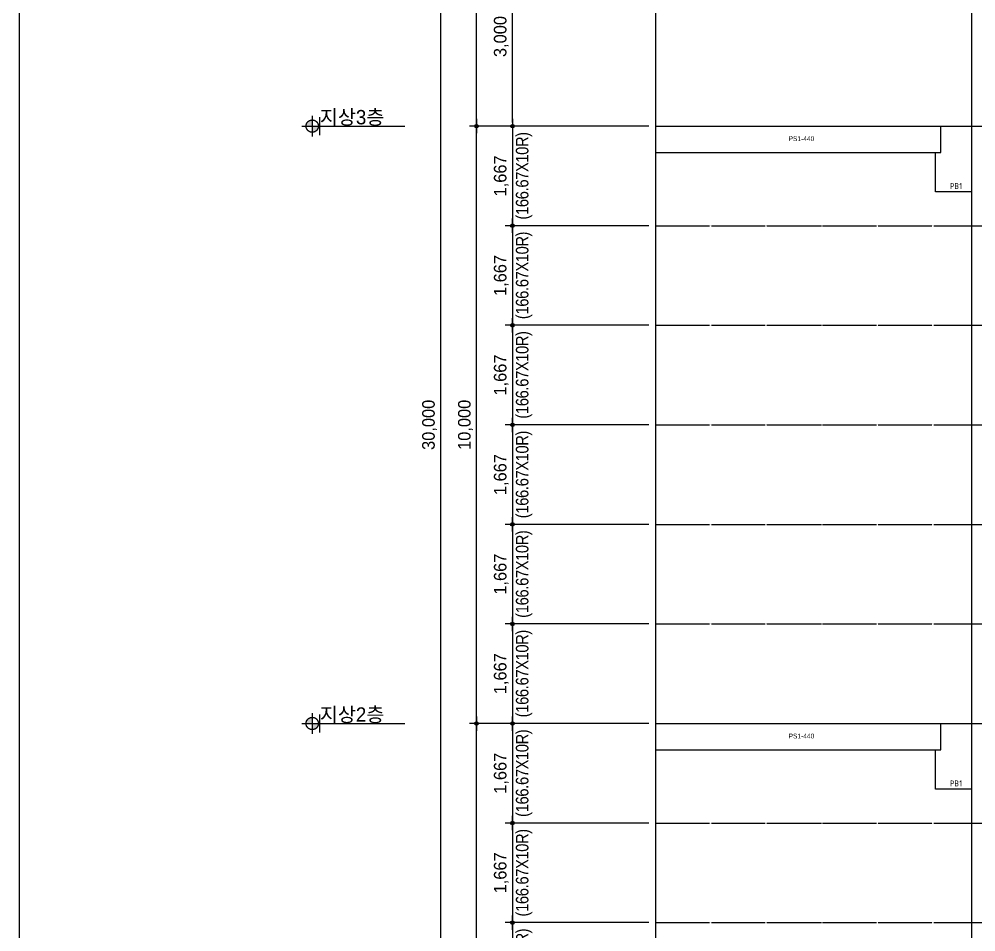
# Model space of a CAD drawing. Header units: millimetres. Extents: x 11948722 to 13111668, y -10771712 to -10232988.
# Drawn here: x 12540016 to 12556026, y -10485192 to -10469912 of the extents above; entities that cross this region are included whole.
import ezdxf
from ezdxf.enums import TextEntityAlignment as Align

# ---------------------------------------------------------------- set-up
doc = ezdxf.new("R2010")
doc.units = ezdxf.units.MM
doc.header["$LTSCALE"] = 150
doc.header["$MEASUREMENT"] = 0
doc.linetypes.add('CEN', pattern=[6.2, 6, -0.1, 0, -0.1])
doc.linetypes.add('Xref-계단단면도$0$CEN', pattern=[62, 60, -1, 0, -1])
doc.layers.get('0').update_dxf_attribs({"linetype": 'CONTINUOUS'})
doc.layers.get('Defpoints').update_dxf_attribs({"color": 117, "linetype": 'CONTINUOUS'})
for name, color, linetype in [('A-중심선', 10, 'CEN'), ('CON-C', 2, 'CONTINUOUS'), ('Xref-계단단면도$0$3 dim0', 7, 'CONTINUOUS'), ('Xref-계단단면도$0$A-TXT-3.0', 3, 'CONTINUOUS'), ('Xref-계단단면도$0$SYM', 7, 'CONTINUOUS'), ('Xref-계단단면도$0$SYM-1', 7, 'CONTINUOUS')]:
    doc.layers.add(name, color=color, linetype=linetype)
doc.styles.get("Standard").update_dxf_attribs({"font": 'NanumGothic.ttf'})
doc.styles.add('Xref-계단단면도$0$나눔고딕 Se', font='')
doc.styles.add('Xref-계단단면도$0$돋움', font='')
doc.styles.get('Xref-계단단면도$0$나눔고딕 Se').set_extended_font_data('Dotum')
doc.styles.get('Xref-계단단면도$0$돋움').set_extended_font_data('Dotum')
doc.dimstyles.new('Xref-계단단면도$0$A1-100', dxfattribs={"dimtxt": 3, "dimasz": 1, "dimexe": 2, "dimexo": 2, "dimgap": 1, "dimtad": 1, "dimdec": 0, "dimzin": 12, "dimdsep": 46, "dimlunit": 6, "dimtxsty": 'Xref-계단단면도$0$나눔고딕 Se', "dimblk1": 'Xref-계단단면도$0$DIMDOT', "dimblk2": 'Xref-계단단면도$0$DIMDOT', "dimsah": 1, "dimcen": -1, "dimdle": 2, "dimclrd": 256, "dimclre": 256, "dimclrt": 3, "dimadec": 0, "dimazin": 0, "dimtfac": 1, "dimtdec": 0, "dimtix": 1, "dimtmove": 2, "dimatfit": 3, "dimldrblk": 'Xref-계단단면도$0$DIMDOT', "dimfxl": 1, "dimtvp": 1, "dimtolj": 1, "dimtzin": 12, "dimlwd": -1, "dimlwe": -1, "dimarcsym": 0})

# ---------------------------------------------------------------- blocks, each defined once
blk = doc.blocks.new('Xref-계단단면도$0$DIMDOT')
at = {"color": 0}
blk.add_line((-2, 0), (2, 0), dxfattribs=at)
for radius in [0.5, 0.25]:
    blk.add_circle((0, 0), radius, dxfattribs=at)
blk = doc.blocks.new('*D283')
at = {"layer": 'Defpoints', "color": 0, "ltscale": 1200}
for p in [(12547071, -10461704), (12550671, -10461704), (12550671, -10491704)]:
    blk.add_point(p, dxfattribs=at)
at = {"layer": 'Xref-계단단면도$0$3 dim0'}
for p, q in [((12550551, -10461704), (12546951, -10461704)), ((12547071, -10491644), (12547071, -10461764)), ((12550551, -10491704), (12546951, -10491704))]:
    blk.add_line(p, q, dxfattribs=at)
at = {"layer": 'Xref-계단단면도$0$3 dim0', "ltscale": 1200, "xscale": 60, "yscale": 60, "zscale": 60}
for p, rotation in [((12547071, -10461704), 90), ((12547071, -10491704), 270)]:
    blk.add_blockref('Xref-계단단면도$0$DIMDOT', p, dxfattribs=dict(at, rotation=rotation))
at = {"layer": 'Xref-계단단면도$0$3 dim0', "color": 3, "ltscale": 1200, "insert": (12546885, -10476704), "char_height": 210, "attachment_point": 5, "rotation": 90, "style": 'Xref-계단단면도$0$나눔고딕 Se'}
blk.add_mtext('\\A1;30,000', dxfattribs=at)
blk = doc.blocks.new('*D285')
at = {"layer": 'Defpoints', "color": 0, "ltscale": 1200}
for p in [(12547671, -10461704), (12550671, -10461704), (12550671, -10471704)]:
    blk.add_point(p, dxfattribs=at)
at = {"layer": 'Xref-계단단면도$0$3 dim0'}
for p, q in [((12550551, -10461704), (12547551, -10461704)), ((12547671, -10471644), (12547671, -10461764)), ((12550551, -10471704), (12547551, -10471704))]:
    blk.add_line(p, q, dxfattribs=at)
at = {"layer": 'Xref-계단단면도$0$3 dim0', "ltscale": 1200, "xscale": 60, "yscale": 60, "zscale": 60}
for p, rotation in [((12547671, -10461704), 90), ((12547671, -10471704), 270)]:
    blk.add_blockref('Xref-계단단면도$0$DIMDOT', p, dxfattribs=dict(at, rotation=rotation))
at = {"layer": 'Xref-계단단면도$0$3 dim0', "color": 3, "ltscale": 1200, "insert": (12547485, -10466704), "char_height": 210, "attachment_point": 5, "rotation": 90, "style": 'Xref-계단단면도$0$나눔고딕 Se'}
blk.add_mtext('\\A1;10,000', dxfattribs=at)
blk = doc.blocks.new('*D279')
at = {"layer": 'Defpoints', "color": 0, "ltscale": 1200}
for p in [(12547671, -10471704), (12550671, -10471704), (12550671, -10481704)]:
    blk.add_point(p, dxfattribs=at)
at = {"layer": 'Xref-계단단면도$0$3 dim0'}
for p, q in [((12550551, -10471704), (12547551, -10471704)), ((12547671, -10481644), (12547671, -10471764)), ((12550551, -10481704), (12547551, -10481704))]:
    blk.add_line(p, q, dxfattribs=at)
at = {"layer": 'Xref-계단단면도$0$3 dim0', "ltscale": 1200, "xscale": 60, "yscale": 60, "zscale": 60}
for p, rotation in [((12547671, -10471704), 90), ((12547671, -10481704), 270)]:
    blk.add_blockref('Xref-계단단면도$0$DIMDOT', p, dxfattribs=dict(at, rotation=rotation))
at = {"layer": 'Xref-계단단면도$0$3 dim0', "color": 3, "ltscale": 1200, "insert": (12547485, -10476704), "char_height": 210, "attachment_point": 5, "rotation": 90, "style": 'Xref-계단단면도$0$나눔고딕 Se'}
blk.add_mtext('\\A1;10,000', dxfattribs=at)
blk = doc.blocks.new('*D280')
at = {"layer": 'Defpoints', "color": 0, "ltscale": 1200}
for p in [(12547671, -10481704), (12550671, -10481704), (12550671, -10491704)]:
    blk.add_point(p, dxfattribs=at)
at = {"layer": 'Xref-계단단면도$0$3 dim0'}
for p, q in [((12550551, -10481704), (12547551, -10481704)), ((12547671, -10491644), (12547671, -10481764)), ((12550551, -10491704), (12547551, -10491704))]:
    blk.add_line(p, q, dxfattribs=at)
at = {"layer": 'Xref-계단단면도$0$3 dim0', "ltscale": 1200, "xscale": 60, "yscale": 60, "zscale": 60}
for p, rotation in [((12547671, -10481704), 90), ((12547671, -10491704), 270)]:
    blk.add_blockref('Xref-계단단면도$0$DIMDOT', p, dxfattribs=dict(at, rotation=rotation))
at = {"layer": 'Xref-계단단면도$0$3 dim0', "color": 3, "ltscale": 1200, "insert": (12547485, -10486704), "char_height": 210, "attachment_point": 5, "rotation": 90, "style": 'Xref-계단단면도$0$나눔고딕 Se'}
blk.add_mtext('\\A1;10,000', dxfattribs=at)
blk = doc.blocks.new('*D286')
at = {"layer": 'Defpoints', "color": 0, "ltscale": 1200}
for p in [(12550671, -10471704), (12548271, -10473370), (12550671, -10473370)]:
    blk.add_point(p, dxfattribs=at)
at = {"layer": 'Xref-계단단면도$0$3 dim0'}
for p, q in [((12548271, -10471644), (12548271, -10471584)), ((12550551, -10471704), (12548151, -10471704)), ((12548271, -10471704), (12548271, -10473370)), ((12550551, -10473370), (12548151, -10473370)), ((12548271, -10473430), (12548271, -10473490))]:
    blk.add_line(p, q, dxfattribs=at)
at = {"layer": 'Xref-계단단면도$0$3 dim0', "ltscale": 1200, "xscale": 60, "yscale": 60, "zscale": 60}
for p, rotation in [((12548271, -10471704), 270), ((12548271, -10473370), 90)]:
    blk.add_blockref('Xref-계단단면도$0$DIMDOT', p, dxfattribs=dict(at, rotation=rotation))
at = {"layer": 'Xref-계단단면도$0$3 dim0', "color": 3, "ltscale": 1200, "char_height": 210, "attachment_point": 5, "rotation": 90, "style": 'Xref-계단단면도$0$나눔고딕 Se'}
for s, insert in [('\\W0.9;\\T0.95;(166.67X10R)', (12548465, -10472537)), ('\\A1;1,667', (12548085, -10472537))]:
    blk.add_mtext(s, dxfattribs=dict(at, insert=insert))
blk = doc.blocks.new('*D287')
at = {"layer": 'Defpoints', "color": 0, "ltscale": 1200}
for p in [(12548271, -10468704), (12550671, -10468704), (12550671, -10471704)]:
    blk.add_point(p, dxfattribs=at)
at = {"layer": 'Xref-계단단면도$0$3 dim0'}
for p, q in [((12550551, -10468704), (12548151, -10468704)), ((12548271, -10471644), (12548271, -10468764)), ((12550551, -10471704), (12548151, -10471704))]:
    blk.add_line(p, q, dxfattribs=at)
at = {"layer": 'Xref-계단단면도$0$3 dim0', "ltscale": 1200, "xscale": 60, "yscale": 60, "zscale": 60}
for p, rotation in [((12548271, -10468704), 90), ((12548271, -10471704), 270)]:
    blk.add_blockref('Xref-계단단면도$0$DIMDOT', p, dxfattribs=dict(at, rotation=rotation))
at = {"layer": 'Xref-계단단면도$0$3 dim0', "color": 3, "ltscale": 1200, "insert": (12548085, -10470204), "char_height": 210, "attachment_point": 5, "rotation": 90, "style": 'Xref-계단단면도$0$나눔고딕 Se'}
blk.add_mtext('\\A1;3,000', dxfattribs=at)
blk = doc.blocks.new('*D288')
at = {"layer": 'Defpoints', "color": 0, "ltscale": 1200}
for p in [(12550671, -10473370), (12548271, -10475037), (12550671, -10475037)]:
    blk.add_point(p, dxfattribs=at)
at = {"layer": 'Xref-계단단면도$0$3 dim0'}
for p, q in [((12548271, -10473310), (12548271, -10473250)), ((12550551, -10473370), (12548151, -10473370)), ((12548271, -10473370), (12548271, -10475037)), ((12550551, -10475037), (12548151, -10475037)), ((12548271, -10475097), (12548271, -10475157))]:
    blk.add_line(p, q, dxfattribs=at)
at = {"layer": 'Xref-계단단면도$0$3 dim0', "ltscale": 1200, "xscale": 60, "yscale": 60, "zscale": 60}
for p, rotation in [((12548271, -10473370), 270), ((12548271, -10475037), 90)]:
    blk.add_blockref('Xref-계단단면도$0$DIMDOT', p, dxfattribs=dict(at, rotation=rotation))
at = {"layer": 'Xref-계단단면도$0$3 dim0', "color": 3, "ltscale": 1200, "char_height": 210, "attachment_point": 5, "rotation": 90, "style": 'Xref-계단단면도$0$나눔고딕 Se'}
for s, insert in [('\\W0.9;\\T0.95;(166.67X10R)', (12548465, -10474204)), ('\\A1;1,667', (12548085, -10474204))]:
    blk.add_mtext(s, dxfattribs=dict(at, insert=insert))
blk = doc.blocks.new('*D289')
at = {"layer": 'Defpoints', "color": 0, "ltscale": 1200}
for p in [(12550671, -10475037), (12548271, -10476704), (12550671, -10476704)]:
    blk.add_point(p, dxfattribs=at)
at = {"layer": 'Xref-계단단면도$0$3 dim0'}
for p, q in [((12550551, -10475037), (12548151, -10475037)), ((12548271, -10474977), (12548271, -10474917)), ((12548271, -10475037), (12548271, -10476704)), ((12550551, -10476704), (12548151, -10476704)), ((12548271, -10476764), (12548271, -10476824))]:
    blk.add_line(p, q, dxfattribs=at)
at = {"layer": 'Xref-계단단면도$0$3 dim0', "ltscale": 1200, "xscale": 60, "yscale": 60, "zscale": 60}
for p, rotation in [((12548271, -10475037), 270), ((12548271, -10476704), 90)]:
    blk.add_blockref('Xref-계단단면도$0$DIMDOT', p, dxfattribs=dict(at, rotation=rotation))
at = {"layer": 'Xref-계단단면도$0$3 dim0', "color": 3, "ltscale": 1200, "char_height": 210, "attachment_point": 5, "rotation": 90, "style": 'Xref-계단단면도$0$나눔고딕 Se'}
for s, insert in [('\\W0.9;\\T0.95;(166.67X10R)', (12548465, -10475870)), ('\\A1;1,667', (12548085, -10475870))]:
    blk.add_mtext(s, dxfattribs=dict(at, insert=insert))
blk = doc.blocks.new('*D290')
at = {"layer": 'Defpoints', "color": 0, "ltscale": 1200}
for p in [(12550671, -10476704), (12548271, -10478370), (12550671, -10478370)]:
    blk.add_point(p, dxfattribs=at)
at = {"layer": 'Xref-계단단면도$0$3 dim0'}
for p, q in [((12548271, -10476644), (12548271, -10476584)), ((12550551, -10476704), (12548151, -10476704)), ((12548271, -10476704), (12548271, -10478370)), ((12550551, -10478370), (12548151, -10478370)), ((12548271, -10478430), (12548271, -10478490))]:
    blk.add_line(p, q, dxfattribs=at)
at = {"layer": 'Xref-계단단면도$0$3 dim0', "ltscale": 1200, "xscale": 60, "yscale": 60, "zscale": 60}
for p, rotation in [((12548271, -10476704), 270), ((12548271, -10478370), 90)]:
    blk.add_blockref('Xref-계단단면도$0$DIMDOT', p, dxfattribs=dict(at, rotation=rotation))
at = {"layer": 'Xref-계단단면도$0$3 dim0', "color": 3, "ltscale": 1200, "char_height": 210, "attachment_point": 5, "rotation": 90, "style": 'Xref-계단단면도$0$나눔고딕 Se'}
for s, insert in [('\\W0.9;\\T0.95;(166.67X10R)', (12548465, -10477537)), ('\\A1;1,667', (12548085, -10477537))]:
    blk.add_mtext(s, dxfattribs=dict(at, insert=insert))
blk = doc.blocks.new('*D291')
at = {"layer": 'Defpoints', "color": 0, "ltscale": 1200}
for p in [(12550671, -10478370), (12548271, -10480037), (12550671, -10480037)]:
    blk.add_point(p, dxfattribs=at)
at = {"layer": 'Xref-계단단면도$0$3 dim0'}
for p, q in [((12550551, -10478370), (12548151, -10478370)), ((12548271, -10478310), (12548271, -10478250)), ((12548271, -10478370), (12548271, -10480037)), ((12550551, -10480037), (12548151, -10480037)), ((12548271, -10480097), (12548271, -10480157))]:
    blk.add_line(p, q, dxfattribs=at)
at = {"layer": 'Xref-계단단면도$0$3 dim0', "ltscale": 1200, "xscale": 60, "yscale": 60, "zscale": 60}
for p, rotation in [((12548271, -10478370), 270), ((12548271, -10480037), 90)]:
    blk.add_blockref('Xref-계단단면도$0$DIMDOT', p, dxfattribs=dict(at, rotation=rotation))
at = {"layer": 'Xref-계단단면도$0$3 dim0', "color": 3, "ltscale": 1200, "char_height": 210, "attachment_point": 5, "rotation": 90, "style": 'Xref-계단단면도$0$나눔고딕 Se'}
for s, insert in [('\\W0.9;\\T0.95;(166.67X10R)', (12548465, -10479204)), ('\\A1;1,667', (12548085, -10479204))]:
    blk.add_mtext(s, dxfattribs=dict(at, insert=insert))
blk = doc.blocks.new('*D292')
at = {"layer": 'Defpoints', "color": 0, "ltscale": 1200}
for p in [(12550671, -10480037), (12548271, -10481704), (12550671, -10481704)]:
    blk.add_point(p, dxfattribs=at)
at = {"layer": 'Xref-계단단면도$0$3 dim0'}
for p, q in [((12548271, -10479977), (12548271, -10479917)), ((12550551, -10480037), (12548151, -10480037)), ((12548271, -10480037), (12548271, -10481704)), ((12550551, -10481704), (12548151, -10481704)), ((12548271, -10481764), (12548271, -10481824))]:
    blk.add_line(p, q, dxfattribs=at)
at = {"layer": 'Xref-계단단면도$0$3 dim0', "ltscale": 1200, "xscale": 60, "yscale": 60, "zscale": 60}
for p, rotation in [((12548271, -10480037), 270), ((12548271, -10481704), 90)]:
    blk.add_blockref('Xref-계단단면도$0$DIMDOT', p, dxfattribs=dict(at, rotation=rotation))
at = {"layer": 'Xref-계단단면도$0$3 dim0', "color": 3, "ltscale": 1200, "char_height": 210, "attachment_point": 5, "rotation": 90, "style": 'Xref-계단단면도$0$나눔고딕 Se'}
for s, insert in [('\\W0.9;\\T0.95;(166.67X10R)', (12548465, -10480870)), ('\\A1;1,667', (12548085, -10480870))]:
    blk.add_mtext(s, dxfattribs=dict(at, insert=insert))
blk = doc.blocks.new('*D293')
at = {"layer": 'Defpoints', "color": 0, "ltscale": 1200}
for p in [(12550671, -10481704), (12548271, -10483370), (12550671, -10483370)]:
    blk.add_point(p, dxfattribs=at)
at = {"layer": 'Xref-계단단면도$0$3 dim0'}
for p, q in [((12548271, -10481644), (12548271, -10481584)), ((12550551, -10481704), (12548151, -10481704)), ((12548271, -10481704), (12548271, -10483370)), ((12550551, -10483370), (12548151, -10483370)), ((12548271, -10483430), (12548271, -10483490))]:
    blk.add_line(p, q, dxfattribs=at)
at = {"layer": 'Xref-계단단면도$0$3 dim0', "ltscale": 1200, "xscale": 60, "yscale": 60, "zscale": 60}
for p, rotation in [((12548271, -10481704), 270), ((12548271, -10483370), 90)]:
    blk.add_blockref('Xref-계단단면도$0$DIMDOT', p, dxfattribs=dict(at, rotation=rotation))
at = {"layer": 'Xref-계단단면도$0$3 dim0', "color": 3, "ltscale": 1200, "char_height": 210, "attachment_point": 5, "rotation": 90, "style": 'Xref-계단단면도$0$나눔고딕 Se'}
for s, insert in [('\\W0.9;\\T0.95;(166.67X10R)', (12548465, -10482537)), ('\\A1;1,667', (12548085, -10482537))]:
    blk.add_mtext(s, dxfattribs=dict(at, insert=insert))
blk = doc.blocks.new('*D294')
at = {"layer": 'Defpoints', "color": 0, "ltscale": 1200}
for p in [(12550671, -10483370), (12548271, -10485037), (12550671, -10485037)]:
    blk.add_point(p, dxfattribs=at)
at = {"layer": 'Xref-계단단면도$0$3 dim0'}
for p, q in [((12548271, -10483310), (12548271, -10483250)), ((12550551, -10483370), (12548151, -10483370)), ((12548271, -10483370), (12548271, -10485037)), ((12550551, -10485037), (12548151, -10485037)), ((12548271, -10485097), (12548271, -10485157))]:
    blk.add_line(p, q, dxfattribs=at)
at = {"layer": 'Xref-계단단면도$0$3 dim0', "ltscale": 1200, "xscale": 60, "yscale": 60, "zscale": 60}
for p, rotation in [((12548271, -10483370), 270), ((12548271, -10485037), 90)]:
    blk.add_blockref('Xref-계단단면도$0$DIMDOT', p, dxfattribs=dict(at, rotation=rotation))
at = {"layer": 'Xref-계단단면도$0$3 dim0', "color": 3, "ltscale": 1200, "char_height": 210, "attachment_point": 5, "rotation": 90, "style": 'Xref-계단단면도$0$나눔고딕 Se'}
for s, insert in [('\\W0.9;\\T0.95;(166.67X10R)', (12548465, -10484204)), ('\\A1;1,667', (12548085, -10484204))]:
    blk.add_mtext(s, dxfattribs=dict(at, insert=insert))
blk = doc.blocks.new('*D295')
at = {"layer": 'Defpoints', "color": 0, "ltscale": 1200}
for p in [(12550671, -10485037), (12548271, -10486704), (12550671, -10486704)]:
    blk.add_point(p, dxfattribs=at)
at = {"layer": 'Xref-계단단면도$0$3 dim0'}
for p, q in [((12548271, -10484977), (12548271, -10484917)), ((12550551, -10485037), (12548151, -10485037)), ((12548271, -10485037), (12548271, -10486704)), ((12550551, -10486704), (12548151, -10486704)), ((12548271, -10486764), (12548271, -10486824))]:
    blk.add_line(p, q, dxfattribs=at)
at = {"layer": 'Xref-계단단면도$0$3 dim0', "ltscale": 1200, "xscale": 60, "yscale": 60, "zscale": 60}
for p, rotation in [((12548271, -10485037), 270), ((12548271, -10486704), 90)]:
    blk.add_blockref('Xref-계단단면도$0$DIMDOT', p, dxfattribs=dict(at, rotation=rotation))
at = {"layer": 'Xref-계단단면도$0$3 dim0', "color": 3, "ltscale": 1200, "char_height": 210, "attachment_point": 5, "rotation": 90, "style": 'Xref-계단단면도$0$나눔고딕 Se'}
for s, insert in [('\\W0.9;\\T0.95;(166.67X10R)', (12548465, -10485870)), ('\\A1;1,667', (12548085, -10485870))]:
    blk.add_mtext(s, dxfattribs=dict(at, insert=insert))
blk = doc.blocks.new('PB1')
at = {"layer": 'CON-C', "ltscale": 1200, "flags": 128}
blk.add_lwpolyline([(-300, 0), (-300, 660), (-210, 660), (-210, 1100), (300, 1100), (300, 0)], close=True, dxfattribs=at)
at = {"layer": 'Defpoints', "color": 1, "width": 0.8}
blk.add_text('PB1', height=99.8, dxfattribs=at).set_placement((-57, 96), align=Align.MIDDLE_LEFT)

msp = doc.modelspace()

# ---------------------------------------------------------------- hatches: boundary and pattern name
at = {"layer": 'Xref-계단단면도$0$SYM', "linetype": 'Xref-계단단면도$0$CEN'}
h = msp.add_hatch(color=7, dxfattribs=at)
h.paths.add_polyline_path([(12545023.9, -10471703.5), (12544920.7, -10471703.5), (12544920.7, -10471806.7, 0.4142136)])
h.paths.add_polyline_path([(12544920.7, -10471600.3, 0.4142136), (12544817.5, -10471703.5), (12544920.7, -10471703.5)])
h = msp.add_hatch(color=7, dxfattribs=at)
h.paths.add_polyline_path([(12545023.9, -10481703.5), (12544920.7, -10481703.5), (12544920.7, -10481806.7, 0.4142136)])
h.paths.add_polyline_path([(12544920.7, -10481600.3, 0.4142136), (12544817.5, -10481703.5), (12544920.7, -10481703.5)])

# ---------------------------------------------------------------- linework, layer by layer
at = {"layer": 'A-중심선'}
for p, q in [((12550670.5, -10471703.5), (12568296.5, -10471703.5)), ((12550670.5, -10473370.2), (12568296.5, -10473370.2)), ((12550670.5, -10475036.9), (12568296.5, -10475036.9)), ((12550670.5, -10476703.5), (12568296.5, -10476703.5)), ((12550670.5, -10478370.2), (12568296.5, -10478370.2)), ((12550670.5, -10480036.9), (12568296.5, -10480036.9)), ((12550670.5, -10481703.5), (12568296.5, -10481703.5)), ((12550670.5, -10483370.2), (12568296.5, -10483370.2)), ((12550670.5, -10485036.9), (12568296.5, -10485036.9))]:
    msp.add_line(p, q, dxfattribs=at)
at = {"layer": 'CON-C', "ltscale": 1200}
msp.add_line((12555951.2, -10461953.5), (12555951.2, -10501943.5), dxfattribs=at)
for points in [[(12550670.5, -10471703.5), (12555441.2, -10471703.5)], [(12550670.5, -10472143.5), (12555351.2, -10472143.5)], [(12550670.5, -10481703.5), (12555441.2, -10481703.5)], [(12550670.5, -10482143.5), (12555351.2, -10482143.5)]]:
    msp.add_lwpolyline(points, dxfattribs=at)
at = {"layer": 'Defpoints'}
for p, q in [((12545048.6, -10471853.5), (12545048.6, -10471553.5)), ((12545048.6, -10471853.5), (12545048.6, -10471553.5)), ((12545048.6, -10481853.5), (12545048.6, -10481553.5)), ((12545048.6, -10481853.5), (12545048.6, -10481553.5)), ((12545048.6, -10481853.5), (12545048.6, -10481553.5))]:
    msp.add_line(p, q, dxfattribs=at)
at = {"layer": 'Defpoints', "ltscale": 1200}
for points in [[(12540015.7, -10508461.3), (12580965.7, -10508461.3), (12580965.7, -10453936.3), (12540015.7, -10453936.3)], [(12550670.5, -10458703.5), (12568296.5, -10458703.5), (12568296.5, -10505543), (12550670.5, -10505543)]]:
    msp.add_lwpolyline(points, close=True, dxfattribs=at)
at = {"layer": 'Xref-계단단면도$0$SYM', "color": 7, "linetype": 'Xref-계단단면도$0$CEN'}
for p, q in [((12544920.7, -10471531.5), (12544920.7, -10471875.6)), ((12544748.6, -10471703.5), (12545092.7, -10471703.5)), ((12544920.7, -10481531.5), (12544920.7, -10481875.6)), ((12544748.6, -10481703.5), (12545092.7, -10481703.5))]:
    msp.add_line(p, q, dxfattribs=at)
for centre in [(12544920.7, -10471703.5), (12544920.7, -10481703.5)]:
    msp.add_circle(centre, 103.2, dxfattribs=at)
at = {"layer": 'Xref-계단단면도$0$SYM-1', "color": 7}
for p, q in [((12544748.6, -10471703.5), (12546470.5, -10471703.5)), ((12544748.6, -10481703.5), (12546470.5, -10481703.5))]:
    msp.add_line(p, q, dxfattribs=at)

# ---------------------------------------------------------------- block references
at = {"layer": 'CON-C', "ltscale": 1200}
for p in [(12555651.2, -10472803.5), (12555651.2, -10482803.5)]:
    msp.add_blockref('PB1', p, dxfattribs=at)

# ---------------------------------------------------------------- texts
at = {"layer": 'Defpoints', "style": 'Xref-계단단면도$0$돋움'}
for p in [(12552892.2, -10471953.7), (12552892.2, -10481953.7)]:
    msp.add_text('PS1-440', height=80, dxfattribs=at).set_placement(p)
at = {"layer": 'Xref-계단단면도$0$A-TXT-3.0', "style": 'Xref-계단단면도$0$돋움'}
for s, p in [('지상3층', (12545048.6, -10471553.5)), ('지상2층', (12545048.6, -10481553.5))]:
    msp.add_text(s, height=240, dxfattribs=at).set_placement(p, align=Align.MIDDLE_LEFT)

# ---------------------------------------------------------------- dimensions: what is measured, and where the dimension line sits
at = {"layer": 'Xref-계단단면도$0$3 dim0'}
for base, p1, p2, angle, picture, middle in [((12547070.5, -10461703.5), (12550670.5, -10491703.5), (12550670.5, -10461703.5), 90, '*D283', (12546885.1, -10476703.5)), ((12547670.5, -10461703.5), (12550670.5, -10471703.5), (12550670.5, -10461703.5), 270, '*D285', (12547485.1, -10466703.5)), ((12548270.5, -10468703.5), (12550670.5, -10471703.5), (12550670.5, -10468703.5), 270, '*D287', (12548085.1, -10470203.5)), ((12547670.5, -10471703.5), (12550670.5, -10481703.5), (12550670.5, -10471703.5), 270, '*D279', (12547485.1, -10476703.5)), ((12547670.5, -10481703.5), (12550670.5, -10491703.5), (12550670.5, -10481703.5), 270, '*D280', (12547485.1, -10486703.5))]:
    dim = msp.add_linear_dim(base=base, p1=p1, p2=p2, angle=angle, dimstyle='Xref-계단단면도$0$A1-100', override={"dimscale": 60, "dimtxt": 3.5}, dxfattribs=at)
    dim.commit()
    dim.dimension.update_dxf_attribs({"geometry": picture, "text_midpoint": middle})
for base, p1, p2, picture, middle in [((12548270.5, -10473370.2), (12550670.5, -10471703.5), (12550670.5, -10473370.2), '*D286', (12548270.5, -10472536.9)), ((12548270.5, -10475036.9), (12550670.5, -10473370.2), (12550670.5, -10475036.9), '*D288', (12548270.5, -10474203.5)), ((12548270.5, -10476703.5), (12550670.5, -10475036.9), (12550670.5, -10476703.5), '*D289', (12548270.5, -10475870.2)), ((12548270.5, -10478370.2), (12550670.5, -10476703.5), (12550670.5, -10478370.2), '*D290', (12548270.5, -10477536.9)), ((12548270.5, -10480036.9), (12550670.5, -10478370.2), (12550670.5, -10480036.9), '*D291', (12548270.5, -10479203.5)), ((12548270.5, -10481703.5), (12550670.5, -10480036.9), (12550670.5, -10481703.5), '*D292', (12548270.5, -10480870.2)), ((12548270.5, -10483370.2), (12550670.5, -10481703.5), (12550670.5, -10483370.2), '*D293', (12548270.5, -10482536.9)), ((12548270.5, -10485036.9), (12550670.5, -10483370.2), (12550670.5, -10485036.9), '*D294', (12548270.5, -10484203.5)), ((12548270.5, -10486703.5), (12550670.5, -10485036.9), (12550670.5, -10486703.5), '*D295', (12548270.5, -10485870.2))]:
    dim = msp.add_linear_dim(base=base, p1=p1, p2=p2, angle=270, text='<>\\X\\W0.9;\\T0.95;(166.67X10R)', dimstyle='Xref-계단단면도$0$A1-100', override={"dimscale": 60, "dimtxt": 3.5, "dimtxsty": 'Xref-계단단면도$0$나눔고딕 Se', "dimblk1": 'Xref-계단단면도$0$DIMDOT', "dimblk2": 'Xref-계단단면도$0$DIMDOT'}, dxfattribs=at)
    dim.commit()
    dim.dimension.update_dxf_attribs({"geometry": picture, "text_midpoint": middle})

doc.saveas('drawing.dxf')
